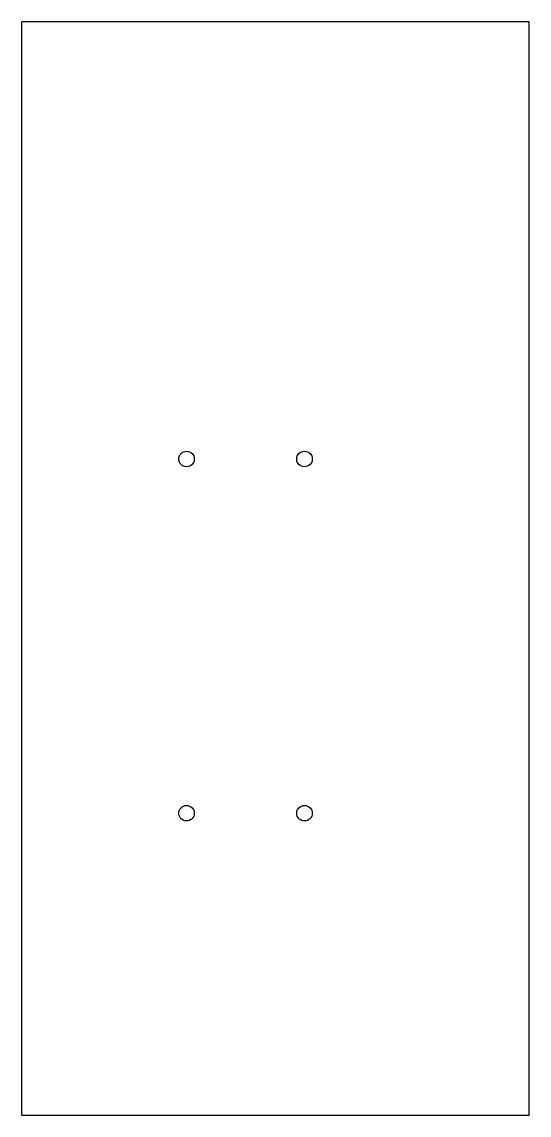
# Model space of a CAD drawing. Header units: millimetres. Extents: x 0 to 215, y -232 to 232.
import ezdxf

# ---------------------------------------------------------------- set-up
doc = ezdxf.new("R2010")
doc.units = ezdxf.units.MM

msp = doc.modelspace()

# ---------------------------------------------------------------- linework, layer by layer
at = {"color": 7, "linetype": 'Continuous', "lineweight": 25}
for p, q in [((0, -231.5), (0, 231.5)), ((215, 231.5), (0, 231.5)), ((215, -231.5), (215, 231.5)), ((0, -231.5), (215, -231.5))]:
    msp.add_line(p, q, dxfattribs=at)
for centre in [(69.79, 46.37), (119.79, 46.37), (69.79, -103.63), (119.79, -103.63)]:
    msp.add_circle(centre, 3.3, dxfattribs=at)

doc.saveas('drawing.dxf')
